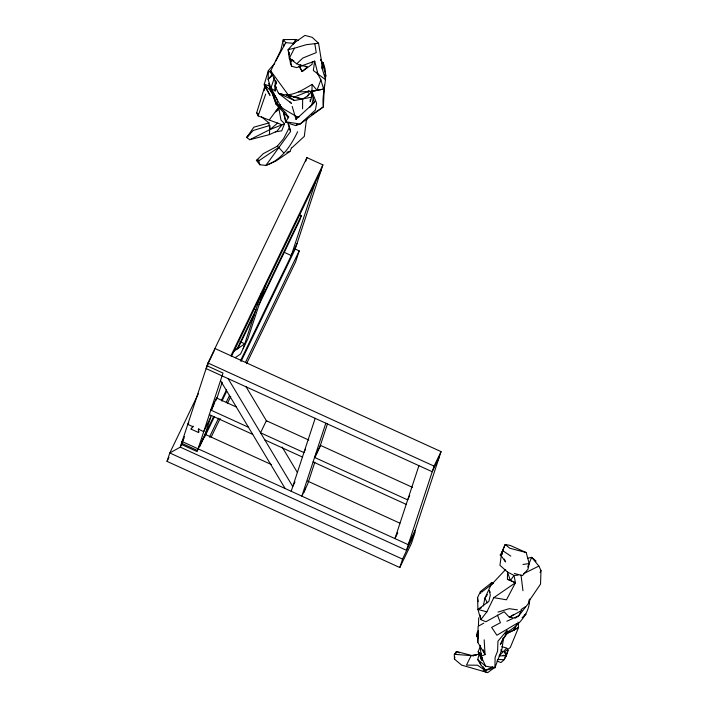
<?xml version="1.0" encoding="UTF-8"?>
<svg xmlns="http://www.w3.org/2000/svg" width="708" height="708" viewBox="0 0 708 708"><rect width="100%" height="100%" fill="white"/><g stroke="black" fill="none" stroke-linecap="round" stroke-linejoin="round"><path stroke-width="1.06" d="M302.573 108.828L302.652 99.058L307.847 95.828L311.75 91.35M283.324 41.657L283.342 39.595L295.767 39.489L298.564 40.56M324.627 74.464L325.963 76.163L322.936 64.95L320.733 59.383L321.609 61.791L323.016 62.561C329.609 77.199 321.193 91.828 323.361 106.917L300.095 124.05L295.661 125.537L290.528 123.989L289.245 122.573M529.336 599.331L529.08 602.579L518.814 615.748L515.353 618.128L509.406 617.332L504.149 611.765L485.847 621.757L480.82 619.615L486.865 611.862L493.803 597.649L506.485 599.809L515.451 582.746L507.415 579.25L507.556 572.002M480.528 645.908L478.157 651.723L481.006 656.263L485.069 654.608L477.785 642.351L478.112 626.27L483.785 623.164M479.546 652.431L477.741 659.582L485.653 666.148L494.901 667.812L495.131 657.281L497.591 651.165L497.972 641.147L507.211 630.244M284.041 112.351L285.563 121.767L300.095 124.05L315.432 110.005L316.6 103.262L311.945 91.394L312.113 84.376C302.104 90.19 290.563 98.129 278.545 93.332L275.005 85.863L275.421 80.482M529.673 599.136C529.69 614.455 517.362 626.837 504.618 633.687M324.414 85.155L323.361 106.917L311.75 114.723M527.433 558.267L531.646 557.338L538.868 566.064L540.974 570.506L540.549 584.073L529.026 601.074L529.08 602.579M264.739 88.58L264.288 84.19L268.403 70.526L274.731 63.446M477.785 642.351L478.236 630.58M478.44 625.235L478.732 617.748M272.668 75.181L268.111 79.385L272.164 74.42L268.403 70.526L268.111 79.385L270.881 88.119L275.191 90.987L275.669 80.376M481.113 659.298L481.272 657.139M308.104 92.66L308.272 90.553M199.09 431.676L198.523 432.526L191.107 429.145L193.169 426.136M323.556 66.826L323.016 62.561L322.06 68.322L325.653 79.792L313.325 70.508L314.706 61.162L296.643 67.623L291.608 66.225L290.413 63.224L289.554 57.1M485.653 666.148L481.006 656.263L481.351 653.148M514.389 628.058L514.141 630.164L507.503 633.209L503.096 638.979M269.164 122.847L253.818 127.21L246.703 137.485L249.738 139.724L269.376 134.635L269.943 125.449M482.352 657.475L481.891 660.661L478.157 651.723M503.538 638.005L501.866 649.457L494.901 667.812M264.164 90.713L264.81 86.438L270.022 95.376L264.288 84.19L269.483 86.066L271.518 88.588M483.307 606.004L484.892 598.207L490.75 585.374L505.707 569.427M504.361 559.081L505.512 561.931L500.76 555.116L505.167 544.487L510.202 545.434L526.194 552.55L529.186 563.55L528.026 569.117L522.486 575.622L514.318 573.48M294.714 42.409L295.767 39.489L293.377 43.914L294.36 43.383L285.758 42.684L283.342 39.595L280.802 50.188L270.739 70.906L276.43 83.933L276.341 81.739M311.626 105.191L313.467 98.067M487.67 672.6L483.121 670.963L493.741 668.166L487.67 672.6L461.616 665.122L454.43 659.042L454.943 657.148M455.961 653.36L456.474 651.466L473.546 655.997M311.272 92.031L311.582 97.2L310.254 101.784L310.192 99.686M507.185 648.599L508.008 650.519L506.424 655.714L504.052 659.768L501.016 662.555L496.91 661.068M275.678 111.82L279.049 109.386L280.996 120.156L284.581 123.617L282.076 124.794L258.146 115.908L256.685 112.802L264.81 86.438M191.107 429.145L191.417 428.181M508.132 631.27L507.503 633.209L518.575 627.465L517.99 622.067M399.799 567.542L402.56 559.125L415.136 532.159L411.445 543.381L399.799 567.542L167.026 461.377L169.796 452.961L198.497 393.409M241.083 361.399L295.227 249.066L322.901 164.893L306.945 157.618L207.948 362.983L180.283 447.146L169.796 452.961L402.56 559.125M214.329 350.354L214.94 348.486L441.057 451.624L413.384 535.788M199.567 446.27L200.125 444.589M211.674 409.463L212.851 405.87M213.126 406.737L214.604 402.25M215.754 400.71L216.639 398.02L236.454 407.056M204.462 436.19L211.241 415.561M216.719 398.896L222.206 382.223M243.171 348.548L261.332 293.316M305.714 161.353L306.945 157.618M265.65 284.696L247.835 338.884L240.525 354.035L235.295 357.655M299.457 214.754L301.325 215.604L299.847 220.091L259.084 304.652M315.237 182.584L291.254 255.535L284.271 252.349M294.236 248.605L299.219 250.88L295.528 262.102L246.561 363.691M291.192 491.281L315.175 418.339M325.813 423.198L301.838 496.14L307.661 484.06L314.848 462.174M315.122 457.687L316.6 453.191M305.068 489.971L305.617 488.29M317.166 453.164L318.352 449.571M319.202 448.934L327.53 423.623M418.924 465.66L394.94 538.602L397.737 532.805M441.057 451.624L434.066 466.121L406.401 550.284L180.283 447.146L181.717 444.173M292.192 106.404L295.997 119.351L296.873 116.767L283.855 109.076L276.483 103.483L270.881 88.119L274.377 77.845M258.146 115.908L265.712 94.005M500.76 555.116L505.167 544.487L509.875 548.266L526.194 552.55M490.334 585.879L491.423 582.879L493.458 582.657M307.369 118.192L306.263 121.157L304.298 136.396L291.979 147.698M316.892 72.172L320.883 79.871L316.963 90.279L311.945 91.394L298.679 91.934M284.581 123.617L281.687 130.821L275.359 131.892M307.847 95.828L308.644 93.845M527.664 566.975L531.646 557.338L536.089 561.117M508.008 650.519L504.052 659.768L497.715 659.396M503.273 637.926L500.352 644.669L507.309 631.509M289.404 127.413L283.581 138.706L277.315 146.193L263.288 153.663L256.393 160.415L259.836 164.752L265.898 165.398L275.934 161.026L289.961 151.45L291.519 147.883M210.719 417.154L203.736 431.65L198.373 429.207L198.523 432.526M540.045 572.489L540.974 570.506M516.884 624.306L514.141 630.164L518.575 627.465L510.273 647.537L504.574 651.962L506.424 655.714L499.069 655.944L506.795 648.112L501.839 646.661M480.236 615.287L480.82 619.615L477.927 609.429L477.564 597.596L480.405 591.578L491.423 582.879M214.02 351.292L207.028 365.788L222.993 373.072L197.16 451.624L181.204 444.341L183.062 440.473M208.019 364.629L206.108 368.594L432.225 471.732L439.208 457.235M167.026 461.377L168.947 457.403M184.452 436.703L182.124 441.535L408.242 544.673L415.233 530.177M183.903 438.385L181.575 443.217L197.532 450.5M230.905 355.77L322.901 164.893M231.631 356.036L321.06 170.504M260.562 300.165L301.325 215.604M237.95 348.513L254.429 314.317M216.639 398.02L210.816 410.1L248.464 427.269M211.816 409.454L212.692 407.649M198.09 448.819L213.701 416.428M221.365 400.524L226.64 389.586M240.534 360.753L297.077 243.455M199.399 446.633L204.054 436.969M199.497 446.792L204.152 437.128M204.665 436.951L214.25 417.065M221.914 401.162L226.71 391.223M209.444 437.128L218.568 418.207M226.25 402.268L229.613 395.303M245.455 362.434L299.219 250.88M211.037 437.394L220.161 418.472M227.356 403.533L230.719 396.56M305.555 449.191L303.927 452.571L260.544 432.783L266.367 420.702L308.759 440.04M294.988 481.9L292.749 486.546L228.109 378.63M303.759 492.688L304.626 490.874M409.711 495.662L407.666 499.892L314.564 457.421L320.388 445.341L412.49 487.352M520.734 611.765L518.814 615.748L514.831 617.571M290.413 63.224L292.05 59.861L289.306 58.304L288.112 49.631L294.218 42.887L304.936 35.4L312.122 37.303L318.556 43.223L321.609 61.791L322.06 68.322L323.016 62.561L322.936 64.95L322.45 63.702M318.556 43.223L306.281 44.701L294.457 48.197L289.306 58.304L296.74 63.8L302.254 65.826L300.396 64.747M275.686 61.162L285.758 42.684M297.643 131.679C290.82 145.998 281.58 159.999 265.898 165.398L290.581 131.423L288.483 123.21M188.797 422.596L187.77 424.366L193.116 426.809M478.493 632.616L476.422 635.899L478.281 638.483M487.37 594.561L484.892 598.207L487.334 602.835M276.483 103.483L285.926 113.023L288.377 117.661L285.563 121.767L286.165 122.431L283.448 113.484M269.456 119.741L280.474 104.811M454.43 659.042L454.324 654.307L456.474 651.466L459.439 652.918M293.377 43.914L294.218 42.887M309.839 107.342L314.927 101.545M250.234 133.6L246.703 137.485L253.181 130.493L268.89 125.758M275.589 111.66L280.111 107.041M500.052 555.063L501.317 553.789M296.74 63.8L302.75 58.074L316.228 52.622L314.83 43.586M478.537 631.235L477.183 632.51L476.422 635.899L478.227 637.014M295.997 119.351L314.387 102.545L311.148 91.031M522.07 617.712L526.062 614.146L524.177 615.137M305.378 66.092L307.263 67.003L302.095 71.552L298.882 66.065M277.757 122.98L270.102 129.476L249.738 139.724M279.492 107.837L281.058 106.536M503.379 551.036L501.671 552.435L499.963 565.303L507.379 571.922L514.026 575.445L518.008 575.179M481.803 591.976L493.246 583.277M198.373 429.207L198.957 428.774M486.865 611.862L477.927 609.429L488.865 601.384L490.308 595.065L489.201 590.375L490.184 592.242M233.401 351.655L244.729 343.814L239.977 341.645M493.803 597.649L515.451 582.746L514.026 575.445L510.433 580.498L507.415 579.25M295.661 125.537L297.449 124.343M258.491 159.858L256.393 160.415L258.809 160.796L278.695 147.432L283.616 152.822M513.884 614.349L509.406 617.332L521.84 610.296M521.044 609.579L525.513 606.597M516.875 623.438L496.892 635.235L491.635 627.385L500.432 622.695L497.405 615.048M492.856 666.617L485.396 670.547L477.511 665.219L466.484 665.095L471.139 655.608L479.564 654.015M523.823 573.568L538.868 566.064M477.927 609.429L481.378 607.791M506.866 621.217L512.84 618.482M269.376 134.635L276.908 131.228L282.076 124.794L270.102 129.476L268.73 122.776L261.5 116.793M309.538 90.943L293.9 97.191L288.333 95.031L270.739 70.906M497.99 612.101L509.211 608.676L517.451 609.854M286.82 152.291L289.961 151.45M294.457 48.197L288.112 49.631L288.599 51.206M289.97 101.81L291.475 103.412L278.545 93.332L294.466 100.483L311.582 97.2M311.945 91.394L323.636 89.058L320.883 79.871M323.636 89.058L316.963 90.279L312.113 84.376M522.947 564.462L529.186 563.55M476.643 655.112L471.139 655.608L454.324 654.307M482.343 591.658L480.405 591.578L480.732 593.508M503.123 655.316L506.424 655.714L504.574 651.962M296.873 116.767L298.988 117.024M293.9 97.191L302.652 99.058L296.519 97.447M278.545 93.332L282.731 94.323M286.926 95.323L291.121 96.315M300.555 98.554L302.652 99.058M294.475 96.907L286.298 94.766L294.466 100.483M302.343 65.596L307.263 67.003M515.451 582.746L510.433 580.498L507.379 571.922M254.039 308.98L255.907 309.83L236.915 349.221L235.056 348.371M207.948 362.983L434.066 466.121M209.338 414.587L252.712 434.376M264.801 439.889L302.449 457.058M313.086 461.908L406.197 504.379M205.072 434.323L271.359 464.554M307.52 481.051L399.923 523.194M292.05 59.861L293.909 60.941M502.919 550.789L510.795 556.116M264.288 84.19L273.058 93.474M256.685 112.802L258.287 114.138M277.315 146.193L278.695 147.432M269.208 85.571L271.403 92.297L272.952 93.704M287.236 115.404L288.829 116.935M501.255 650.74L502.68 652.254L500.875 649.723M276.501 87.465L275.005 85.863L275.191 90.987M268.571 83.535L276.253 104.563L288.377 117.661M477.741 659.582L480.705 664.688L485.396 670.547L483.29 666.83M245.844 386.426L266.819 421.455M282.129 447.014L297.44 472.572M220.515 380.612L285.147 488.529M281.421 107.492L270.881 88.119L276.253 104.563M299.555 66.092L302.095 71.552L312.246 64.189L311.936 62.437L314.706 61.162L317.919 73.942M290.581 131.423L287.652 122.617M502.441 554.337L501.671 552.435L501.945 553.152M483.263 649.732L485.069 654.608L484.157 639.82M480.051 662.573L480.705 664.688M271.403 92.297L269.483 86.066L277.217 99.731L277.368 104.315M258.809 160.796L259.836 164.752M289.236 54.029L288.837 52.003L289.271 55.056M290.227 59.109L290.616 61.145M291.015 63.171L291.608 66.225M477.564 597.596L478.192 601.747M521 574.976L522.964 590.729M283.342 39.595L283.501 41.719M283.66 43.843L283.82 45.967M480.298 645.333L481.006 656.263"/></g></svg>
